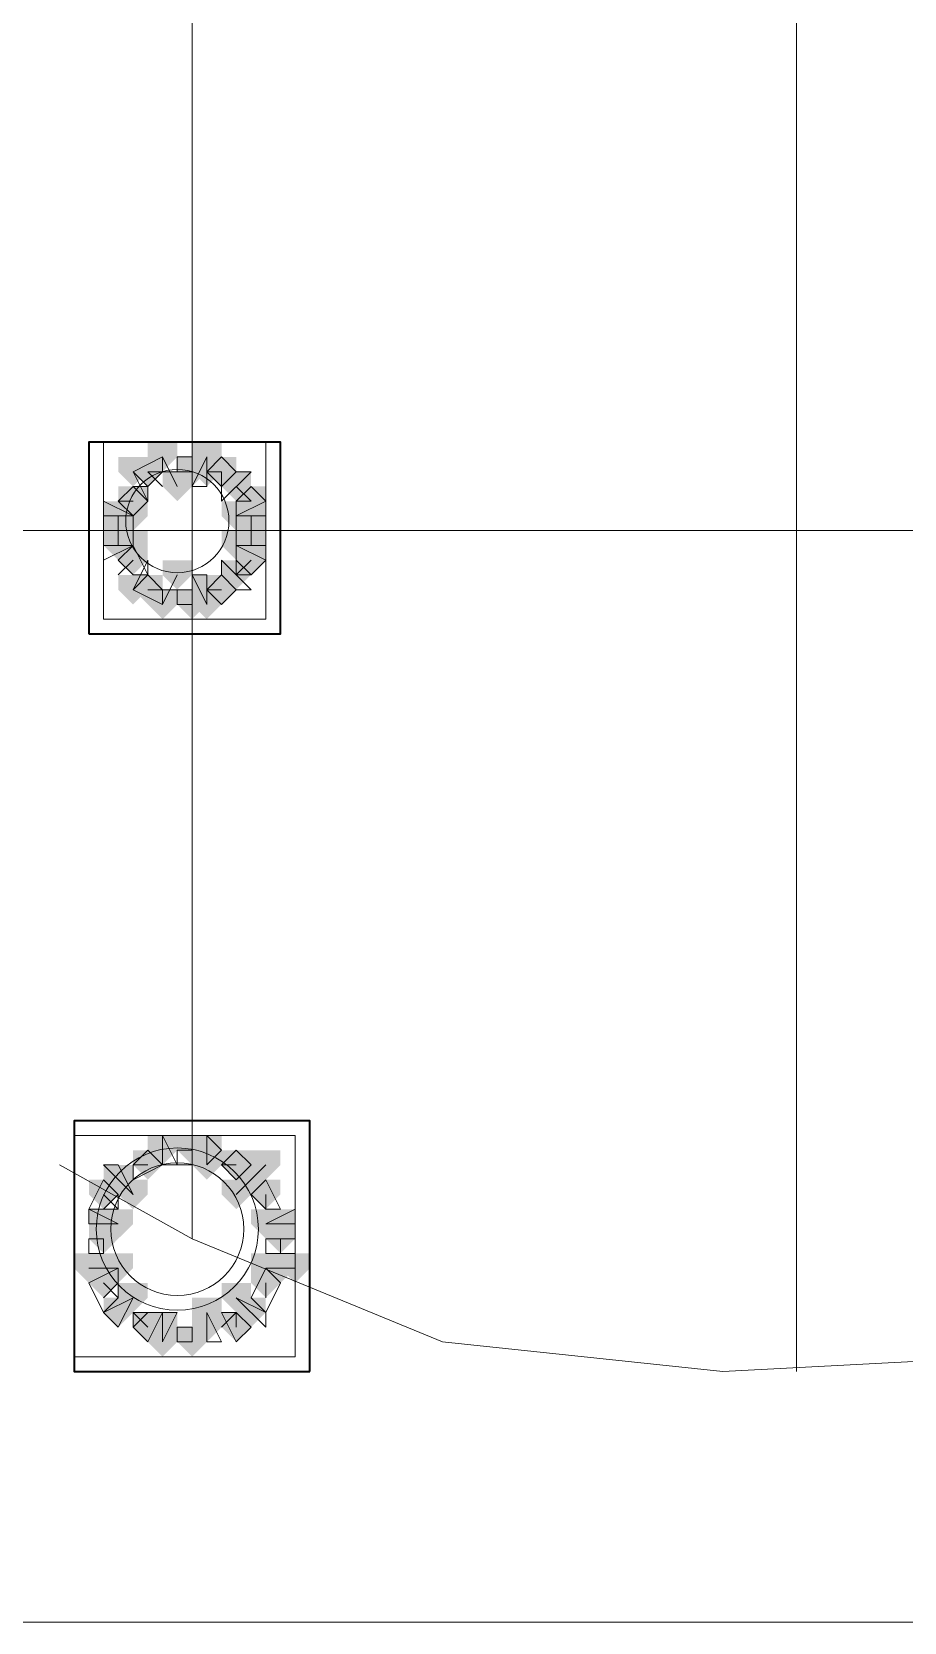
# Model space of a CAD drawing. Header units: millimetres. Extents: x 2315 to 4619, y 1334 to 1897.
# Drawn here: x 3874.88 to 3878.5, y 1534.67 to 1541.26 of the extents above; entities that cross this region are included whole.
import ezdxf

# ---------------------------------------------------------------- set-up
doc = ezdxf.new("R2010")
doc.units = ezdxf.units.MM
doc.linetypes.add('PDF_IMPORT', pattern=[1, 0.8, -0.2])
for name, color, linetype, true_color in [('PDF_10', 7, 'Continuous', 0x00b85c), ('PDF_AXIS', 7, 'Continuous', 0x00b85c), ('PDF_柱构件', 7, 'Continuous', 0x00b85c), ('PDF_转运站初步方案', 7, 'Continuous', 0x00b85c)]:
    doc.layers.add(name, color=color, linetype=linetype, true_color=true_color)
doc.layers.add('PDF_中心线层', color=1, linetype='Continuous')
doc.layers.add('PDF_粗实线层', color=7, linetype='Continuous')

msp = doc.modelspace()

# ---------------------------------------------------------------- hatches: boundary and pattern name
at = {"layer": 'PDF_10', "transparency": 33554559}
for points in [[(3875.3625, 1539.4974), (3875.3014, 1539.4974), (3875.3014, 1539.4363), (3875.3625, 1539.3752), (3875.4236, 1539.4363), (3875.4236, 1539.4974)], [(3875.3625, 1539.4974), (3875.3014, 1539.4974), (3875.3014, 1539.4363), (3875.3625, 1539.3752), (3875.4236, 1539.4363), (3875.4236, 1539.4974)], [(3875.5457, 1539.4974), (3875.4846, 1539.4974), (3875.4846, 1539.4363), (3875.5457, 1539.3752), (3875.6068, 1539.4363), (3875.6068, 1539.4974)], [(3875.5457, 1539.4974), (3875.4846, 1539.4974), (3875.4846, 1539.4363), (3875.5457, 1539.3752), (3875.6068, 1539.4363), (3875.6068, 1539.4974)], [(3875.6679, 1539.4974), (3875.6068, 1539.4974), (3875.6068, 1539.4363), (3875.6679, 1539.3752), (3875.729, 1539.4363), (3875.729, 1539.4974)], [(3875.6679, 1539.4974), (3875.6068, 1539.4974), (3875.6068, 1539.4363), (3875.6679, 1539.3752), (3875.729, 1539.4363), (3875.729, 1539.4974)], [(3875.3014, 1539.3752), (3875.2403, 1539.3752), (3875.2403, 1539.3141), (3875.3014, 1539.253), (3875.3625, 1539.3141), (3875.3625, 1539.3752)], [(3875.3014, 1539.3752), (3875.2403, 1539.3752), (3875.2403, 1539.3141), (3875.3014, 1539.253), (3875.3625, 1539.3141), (3875.3625, 1539.3752)], [(3875.7901, 1539.3752), (3875.729, 1539.3752), (3875.729, 1539.3141), (3875.7901, 1539.253), (3875.8511, 1539.3141), (3875.8511, 1539.3752)], [(3875.7901, 1539.3752), (3875.729, 1539.3752), (3875.729, 1539.3141), (3875.7901, 1539.253), (3875.8511, 1539.3141), (3875.8511, 1539.3752)], [(3875.2403, 1539.253), (3875.1792, 1539.253), (3875.1792, 1539.192), (3875.2403, 1539.1309), (3875.3014, 1539.192), (3875.3014, 1539.253)], [(3875.2403, 1539.253), (3875.1792, 1539.253), (3875.1792, 1539.192), (3875.2403, 1539.1309), (3875.3014, 1539.192), (3875.3014, 1539.253)], [(3875.7901, 1539.253), (3875.729, 1539.253), (3875.729, 1539.192), (3875.7901, 1539.1309), (3875.8511, 1539.192), (3875.8511, 1539.253)], [(3875.7901, 1539.253), (3875.729, 1539.253), (3875.729, 1539.192), (3875.7901, 1539.1309), (3875.8511, 1539.192), (3875.8511, 1539.253)], [(3875.3014, 1539.1309), (3875.2403, 1539.1309), (3875.2403, 1539.0698), (3875.3014, 1539.0087), (3875.3625, 1539.0698), (3875.3625, 1539.1309)], [(3875.3014, 1539.1309), (3875.2403, 1539.1309), (3875.2403, 1539.0698), (3875.3014, 1539.0087), (3875.3625, 1539.0698), (3875.3625, 1539.1309)], [(3875.7901, 1539.1309), (3875.729, 1539.1309), (3875.729, 1539.0698), (3875.7901, 1539.0087), (3875.8511, 1539.0698), (3875.8511, 1539.1309)], [(3875.7901, 1539.1309), (3875.729, 1539.1309), (3875.729, 1539.0698), (3875.7901, 1539.0087), (3875.8511, 1539.0698), (3875.8511, 1539.1309)], [(3875.3625, 1539.0087), (3875.3014, 1539.0087), (3875.3014, 1538.9476), (3875.3625, 1538.8866), (3875.4236, 1538.9476), (3875.4236, 1539.0087)], [(3875.3625, 1539.0087), (3875.3014, 1539.0087), (3875.3014, 1538.9476), (3875.3625, 1538.8866), (3875.4236, 1538.9476), (3875.4236, 1539.0087)], [(3875.6679, 1539.0087), (3875.6068, 1539.0087), (3875.6068, 1538.9476), (3875.6679, 1538.8866), (3875.729, 1538.9476), (3875.729, 1539.0087)], [(3875.6679, 1539.0087), (3875.6068, 1539.0087), (3875.6068, 1538.9476), (3875.6679, 1538.8866), (3875.729, 1538.9476), (3875.729, 1539.0087)], [(3875.6679, 1539.0087), (3875.6068, 1539.0087), (3875.6068, 1538.9476), (3875.6679, 1538.8866), (3875.729, 1538.9476), (3875.729, 1539.0087)], [(3875.5457, 1538.9476), (3875.4846, 1538.9476), (3875.4846, 1538.8866), (3875.5457, 1538.8255), (3875.6068, 1538.8866), (3875.6068, 1538.9476)], [(3875.5457, 1538.9476), (3875.4846, 1538.9476), (3875.4846, 1538.8866), (3875.5457, 1538.8255), (3875.6068, 1538.8866), (3875.6068, 1538.9476)], [(3875.5457, 1536.6876), (3875.4846, 1536.6876), (3875.4846, 1536.6265), (3875.5457, 1536.5655), (3875.6068, 1536.6265), (3875.6068, 1536.6876)], [(3875.5457, 1536.6876), (3875.4846, 1536.6876), (3875.4846, 1536.6265), (3875.5457, 1536.5655), (3875.6068, 1536.6265), (3875.6068, 1536.6876)], [(3875.3625, 1536.6265), (3875.3014, 1536.6265), (3875.3014, 1536.5655), (3875.3625, 1536.5044), (3875.4236, 1536.5655), (3875.4236, 1536.6265)], [(3875.3625, 1536.6265), (3875.3014, 1536.6265), (3875.3014, 1536.5655), (3875.3625, 1536.5044), (3875.4236, 1536.5655), (3875.4236, 1536.6265)], [(3875.729, 1536.6265), (3875.6679, 1536.6265), (3875.6679, 1536.5655), (3875.729, 1536.5044), (3875.7901, 1536.5655), (3875.7901, 1536.6265)], [(3875.729, 1536.6265), (3875.6679, 1536.6265), (3875.6679, 1536.5655), (3875.729, 1536.5044), (3875.7901, 1536.5655), (3875.7901, 1536.6265)], [(3875.729, 1536.6265), (3875.6679, 1536.6265), (3875.6679, 1536.5655), (3875.729, 1536.5044), (3875.7901, 1536.5655), (3875.7901, 1536.6265)], [(3875.1792, 1536.5044), (3875.1182, 1536.5044), (3875.1182, 1536.4433), (3875.1792, 1536.3822), (3875.2403, 1536.4433), (3875.2403, 1536.5044)], [(3875.1792, 1536.5044), (3875.1182, 1536.5044), (3875.1182, 1536.4433), (3875.1792, 1536.3822), (3875.2403, 1536.4433), (3875.2403, 1536.5044)], [(3875.8511, 1536.5044), (3875.7901, 1536.5044), (3875.7901, 1536.4433), (3875.8511, 1536.3822), (3875.9122, 1536.4433), (3875.9122, 1536.5044)], [(3875.8511, 1536.5044), (3875.7901, 1536.5044), (3875.7901, 1536.4433), (3875.8511, 1536.3822), (3875.9122, 1536.4433), (3875.9122, 1536.5044)], [(3875.1792, 1536.3211), (3875.1182, 1536.3211), (3875.1182, 1536.2601), (3875.1792, 1536.199), (3875.2403, 1536.2601), (3875.2403, 1536.3211)], [(3875.1792, 1536.3211), (3875.1182, 1536.3211), (3875.1182, 1536.2601), (3875.1792, 1536.199), (3875.2403, 1536.2601), (3875.2403, 1536.3211)], [(3875.9122, 1536.3211), (3875.8511, 1536.3211), (3875.8511, 1536.2601), (3875.9122, 1536.199), (3875.9733, 1536.2601), (3875.9733, 1536.3211)], [(3875.9122, 1536.3211), (3875.8511, 1536.3211), (3875.8511, 1536.2601), (3875.9122, 1536.199), (3875.9733, 1536.2601), (3875.9733, 1536.3211)], [(3875.1792, 1536.1379), (3875.1182, 1536.1379), (3875.1182, 1536.0768), (3875.1792, 1536.0157), (3875.2403, 1536.0768), (3875.2403, 1536.1379)], [(3875.1792, 1536.1379), (3875.1182, 1536.1379), (3875.1182, 1536.0768), (3875.1792, 1536.0157), (3875.2403, 1536.0768), (3875.2403, 1536.1379)], [(3875.8511, 1536.1379), (3875.7901, 1536.1379), (3875.7901, 1536.0768), (3875.8511, 1536.0157), (3875.9122, 1536.0768), (3875.9122, 1536.1379)], [(3875.8511, 1536.1379), (3875.7901, 1536.1379), (3875.7901, 1536.0768), (3875.8511, 1536.0157), (3875.9122, 1536.0768), (3875.9122, 1536.1379)], [(3875.3625, 1535.9547), (3875.3014, 1535.9547), (3875.3014, 1535.8936), (3875.3625, 1535.8325), (3875.4236, 1535.8936), (3875.4236, 1535.9547)], [(3875.3625, 1535.9547), (3875.3014, 1535.9547), (3875.3014, 1535.8936), (3875.3625, 1535.8325), (3875.4236, 1535.8936), (3875.4236, 1535.9547)], [(3875.729, 1535.9547), (3875.6679, 1535.9547), (3875.6679, 1535.8936), (3875.729, 1535.8325), (3875.7901, 1535.8936), (3875.7901, 1535.9547)], [(3875.729, 1535.9547), (3875.6679, 1535.9547), (3875.6679, 1535.8936), (3875.729, 1535.8325), (3875.7901, 1535.8936), (3875.7901, 1535.9547)], [(3875.5457, 1535.8936), (3875.4846, 1535.8936), (3875.4846, 1535.8325), (3875.5457, 1535.7714), (3875.6068, 1535.8325), (3875.6068, 1535.8936)], [(3875.5457, 1535.8936), (3875.4846, 1535.8936), (3875.4846, 1535.8325), (3875.5457, 1535.7714), (3875.6068, 1535.8325), (3875.6068, 1535.8936)]]:
    msp.add_hatch(color=6, dxfattribs=at).paths.add_polyline_path(points)
at = {"layer": 'PDF_柱构件', "transparency": 33554559}
for points in [[(3875.4236, 1539.5584), (3875.3625, 1539.5584), (3875.3625, 1539.4974), (3875.4236, 1539.4363), (3875.4846, 1539.4974), (3875.4846, 1539.5584)], [(3875.6068, 1539.5584), (3875.5457, 1539.5584), (3875.5457, 1539.4974), (3875.6068, 1539.4363), (3875.6679, 1539.4974), (3875.6679, 1539.5584)], [(3875.3014, 1539.4974), (3875.2403, 1539.4974), (3875.2403, 1539.4363), (3875.3014, 1539.3752), (3875.3625, 1539.4363), (3875.3625, 1539.4974)], [(3875.4846, 1539.4363), (3875.4236, 1539.4363), (3875.4236, 1539.3752), (3875.4846, 1539.3141), (3875.5457, 1539.3752), (3875.5457, 1539.4363)], [(3875.6068, 1539.4974), (3875.5457, 1539.4974), (3875.5457, 1539.4363), (3875.6068, 1539.3752), (3875.6679, 1539.4363), (3875.6679, 1539.4974)], [(3875.729, 1539.4363), (3875.6679, 1539.4363), (3875.6679, 1539.3752), (3875.729, 1539.3141), (3875.7901, 1539.3752), (3875.7901, 1539.4363)], [(3875.2403, 1539.3141), (3875.1792, 1539.3141), (3875.1792, 1539.253), (3875.2403, 1539.192), (3875.3014, 1539.253), (3875.3014, 1539.3141)], [(3875.3014, 1539.3141), (3875.2403, 1539.3141), (3875.2403, 1539.253), (3875.3014, 1539.192), (3875.3625, 1539.253), (3875.3625, 1539.3141)], [(3875.729, 1539.3141), (3875.6679, 1539.3141), (3875.6679, 1539.253), (3875.729, 1539.192), (3875.7901, 1539.253), (3875.7901, 1539.3141)], [(3875.7901, 1539.3141), (3875.729, 1539.3141), (3875.729, 1539.253), (3875.7901, 1539.192), (3875.8511, 1539.253), (3875.8511, 1539.3141)], [(3875.2403, 1539.192), (3875.1792, 1539.192), (3875.1792, 1539.1309), (3875.2403, 1539.0698), (3875.3014, 1539.1309), (3875.3014, 1539.192)], [(3875.3014, 1539.192), (3875.2403, 1539.192), (3875.2403, 1539.1309), (3875.3014, 1539.0698), (3875.3625, 1539.1309), (3875.3625, 1539.192)], [(3875.729, 1539.192), (3875.6679, 1539.192), (3875.6679, 1539.1309), (3875.729, 1539.0698), (3875.7901, 1539.1309), (3875.7901, 1539.192)], [(3875.7901, 1539.192), (3875.729, 1539.192), (3875.729, 1539.1309), (3875.7901, 1539.0698), (3875.8511, 1539.1309), (3875.8511, 1539.192)], [(3875.4846, 1539.0698), (3875.4236, 1539.0698), (3875.4236, 1539.0087), (3875.4846, 1538.9476), (3875.5457, 1539.0087), (3875.5457, 1539.0698)], [(3875.729, 1539.0698), (3875.6679, 1539.0698), (3875.6679, 1539.0087), (3875.729, 1538.9476), (3875.7901, 1539.0087), (3875.7901, 1539.0698)], [(3875.3014, 1539.0087), (3875.2403, 1539.0087), (3875.2403, 1538.9476), (3875.3014, 1538.8866), (3875.3625, 1538.9476), (3875.3625, 1539.0087)], [(3875.6068, 1539.0087), (3875.5457, 1539.0087), (3875.5457, 1538.9476), (3875.6068, 1538.8866), (3875.6679, 1538.9476), (3875.6679, 1539.0087)], [(3875.4236, 1538.9476), (3875.3625, 1538.9476), (3875.3625, 1538.8866), (3875.4236, 1538.8255), (3875.4846, 1538.8866), (3875.4846, 1538.9476)], [(3875.6068, 1538.9476), (3875.5457, 1538.9476), (3875.5457, 1538.8866), (3875.6068, 1538.8255), (3875.6679, 1538.8866), (3875.6679, 1538.9476)], [(3875.4236, 1536.6876), (3875.3625, 1536.6876), (3875.3625, 1536.6265), (3875.4236, 1536.5655), (3875.4846, 1536.6265), (3875.4846, 1536.6876)], [(3875.6068, 1536.6876), (3875.5457, 1536.6876), (3875.5457, 1536.6265), (3875.6068, 1536.5655), (3875.6679, 1536.6265), (3875.6679, 1536.6876)], [(3875.6068, 1536.6265), (3875.5457, 1536.6265), (3875.5457, 1536.5655), (3875.6068, 1536.5044), (3875.6679, 1536.5655), (3875.6679, 1536.6265)], [(3875.8511, 1536.6265), (3875.7901, 1536.6265), (3875.7901, 1536.5655), (3875.8511, 1536.5044), (3875.9122, 1536.5655), (3875.9122, 1536.6265)], [(3875.2403, 1536.5655), (3875.1792, 1536.5655), (3875.1792, 1536.5044), (3875.2403, 1536.4433), (3875.3014, 1536.5044), (3875.3014, 1536.5655)], [(3875.7901, 1536.5655), (3875.729, 1536.5655), (3875.729, 1536.5044), (3875.7901, 1536.4433), (3875.8511, 1536.5044), (3875.8511, 1536.5655)], [(3875.3014, 1536.5044), (3875.2403, 1536.5044), (3875.2403, 1536.4433), (3875.3014, 1536.3822), (3875.3625, 1536.4433), (3875.3625, 1536.5044)], [(3875.729, 1536.5044), (3875.6679, 1536.5044), (3875.6679, 1536.4433), (3875.729, 1536.3822), (3875.7901, 1536.4433), (3875.7901, 1536.5044)], [(3875.1792, 1536.3822), (3875.1182, 1536.3822), (3875.1182, 1536.3211), (3875.1792, 1536.2601), (3875.2403, 1536.3211), (3875.2403, 1536.3822)], [(3875.2403, 1536.3822), (3875.1792, 1536.3822), (3875.1792, 1536.3211), (3875.2403, 1536.2601), (3875.3014, 1536.3211), (3875.3014, 1536.3822)], [(3875.8511, 1536.3822), (3875.7901, 1536.3822), (3875.7901, 1536.3211), (3875.8511, 1536.2601), (3875.9122, 1536.3211), (3875.9122, 1536.3822)], [(3875.9122, 1536.3822), (3875.8511, 1536.3822), (3875.8511, 1536.3211), (3875.9122, 1536.2601), (3875.9733, 1536.3211), (3875.9733, 1536.3822)], [(3875.1182, 1536.199), (3875.0571, 1536.199), (3875.0571, 1536.1379), (3875.1182, 1536.0768), (3875.1792, 1536.1379), (3875.1792, 1536.199)], [(3875.1792, 1536.199), (3875.1182, 1536.199), (3875.1182, 1536.1379), (3875.1792, 1536.0768), (3875.2403, 1536.1379), (3875.2403, 1536.199)], [(3875.2403, 1536.199), (3875.1792, 1536.199), (3875.1792, 1536.1379), (3875.2403, 1536.0768), (3875.3014, 1536.1379), (3875.3014, 1536.199)], [(3875.8511, 1536.199), (3875.7901, 1536.199), (3875.7901, 1536.1379), (3875.8511, 1536.0768), (3875.9122, 1536.1379), (3875.9122, 1536.199)], [(3875.9122, 1536.199), (3875.8511, 1536.199), (3875.8511, 1536.1379), (3875.9122, 1536.0768), (3875.9733, 1536.1379), (3875.9733, 1536.199)], [(3875.9733, 1536.199), (3875.9122, 1536.199), (3875.9122, 1536.1379), (3875.9733, 1536.0768), (3876.0344, 1536.1379), (3876.0344, 1536.199)], [(3875.3014, 1536.0768), (3875.2403, 1536.0768), (3875.2403, 1536.0157), (3875.3014, 1535.9547), (3875.3625, 1536.0157), (3875.3625, 1536.0768)], [(3875.729, 1536.0768), (3875.6679, 1536.0768), (3875.6679, 1536.0157), (3875.729, 1535.9547), (3875.7901, 1536.0157), (3875.7901, 1536.0768)], [(3875.2403, 1536.0157), (3875.1792, 1536.0157), (3875.1792, 1535.9547), (3875.2403, 1535.8936), (3875.3014, 1535.9547), (3875.3014, 1536.0157)], [(3875.6068, 1536.0157), (3875.5457, 1536.0157), (3875.5457, 1535.9547), (3875.6068, 1535.8936), (3875.6679, 1535.9547), (3875.6679, 1536.0157)], [(3875.7901, 1536.0157), (3875.729, 1536.0157), (3875.729, 1535.9547), (3875.7901, 1535.8936), (3875.8511, 1535.9547), (3875.8511, 1536.0157)], [(3875.4236, 1535.9547), (3875.3625, 1535.9547), (3875.3625, 1535.8936), (3875.4236, 1535.8325), (3875.4846, 1535.8936), (3875.4846, 1535.9547)], [(3875.6068, 1535.9547), (3875.5457, 1535.9547), (3875.5457, 1535.8936), (3875.6068, 1535.8325), (3875.6679, 1535.8936), (3875.6679, 1535.9547)], [(3875.4236, 1535.8936), (3875.3625, 1535.8936), (3875.3625, 1535.8325), (3875.4236, 1535.7714), (3875.4846, 1535.8325), (3875.4846, 1535.8936)]]:
    msp.add_hatch(color=6, dxfattribs=at).paths.add_polyline_path(points)
at = {"layer": 'PDF_转运站初步方案', "transparency": 33554559}
for points in [[(3875.3625, 1539.4974), (3875.3014, 1539.4974), (3875.3014, 1539.4363), (3875.3625, 1539.3752), (3875.4236, 1539.4363), (3875.4236, 1539.4974)], [(3875.3625, 1539.4974), (3875.3014, 1539.4974), (3875.3014, 1539.4363), (3875.3625, 1539.3752), (3875.4236, 1539.4363), (3875.4236, 1539.4974)], [(3875.5457, 1539.4974), (3875.4846, 1539.4974), (3875.4846, 1539.4363), (3875.5457, 1539.3752), (3875.6068, 1539.4363), (3875.6068, 1539.4974)], [(3875.5457, 1539.4974), (3875.4846, 1539.4974), (3875.4846, 1539.4363), (3875.5457, 1539.3752), (3875.6068, 1539.4363), (3875.6068, 1539.4974)], [(3875.6679, 1539.4974), (3875.6068, 1539.4974), (3875.6068, 1539.4363), (3875.6679, 1539.3752), (3875.729, 1539.4363), (3875.729, 1539.4974)], [(3875.6679, 1539.4974), (3875.6068, 1539.4974), (3875.6068, 1539.4363), (3875.6679, 1539.3752), (3875.729, 1539.4363), (3875.729, 1539.4974)], [(3875.3014, 1539.3752), (3875.2403, 1539.3752), (3875.2403, 1539.3141), (3875.3014, 1539.253), (3875.3625, 1539.3141), (3875.3625, 1539.3752)], [(3875.3014, 1539.3752), (3875.2403, 1539.3752), (3875.2403, 1539.3141), (3875.3014, 1539.253), (3875.3625, 1539.3141), (3875.3625, 1539.3752)], [(3875.7901, 1539.3752), (3875.729, 1539.3752), (3875.729, 1539.3141), (3875.7901, 1539.253), (3875.8511, 1539.3141), (3875.8511, 1539.3752)], [(3875.7901, 1539.3752), (3875.729, 1539.3752), (3875.729, 1539.3141), (3875.7901, 1539.253), (3875.8511, 1539.3141), (3875.8511, 1539.3752)], [(3875.2403, 1539.253), (3875.1792, 1539.253), (3875.1792, 1539.192), (3875.2403, 1539.1309), (3875.3014, 1539.192), (3875.3014, 1539.253)], [(3875.2403, 1539.253), (3875.1792, 1539.253), (3875.1792, 1539.192), (3875.2403, 1539.1309), (3875.3014, 1539.192), (3875.3014, 1539.253)], [(3875.7901, 1539.253), (3875.729, 1539.253), (3875.729, 1539.192), (3875.7901, 1539.1309), (3875.8511, 1539.192), (3875.8511, 1539.253)], [(3875.7901, 1539.253), (3875.729, 1539.253), (3875.729, 1539.192), (3875.7901, 1539.1309), (3875.8511, 1539.192), (3875.8511, 1539.253)], [(3875.3014, 1539.1309), (3875.2403, 1539.1309), (3875.2403, 1539.0698), (3875.3014, 1539.0087), (3875.3625, 1539.0698), (3875.3625, 1539.1309)], [(3875.3014, 1539.1309), (3875.2403, 1539.1309), (3875.2403, 1539.0698), (3875.3014, 1539.0087), (3875.3625, 1539.0698), (3875.3625, 1539.1309)], [(3875.7901, 1539.1309), (3875.729, 1539.1309), (3875.729, 1539.0698), (3875.7901, 1539.0087), (3875.8511, 1539.0698), (3875.8511, 1539.1309)], [(3875.7901, 1539.1309), (3875.729, 1539.1309), (3875.729, 1539.0698), (3875.7901, 1539.0087), (3875.8511, 1539.0698), (3875.8511, 1539.1309)], [(3875.3625, 1539.0087), (3875.3014, 1539.0087), (3875.3014, 1538.9476), (3875.3625, 1538.8866), (3875.4236, 1538.9476), (3875.4236, 1539.0087)], [(3875.3625, 1539.0087), (3875.3014, 1539.0087), (3875.3014, 1538.9476), (3875.3625, 1538.8866), (3875.4236, 1538.9476), (3875.4236, 1539.0087)], [(3875.6679, 1539.0087), (3875.6068, 1539.0087), (3875.6068, 1538.9476), (3875.6679, 1538.8866), (3875.729, 1538.9476), (3875.729, 1539.0087)], [(3875.6679, 1539.0087), (3875.6068, 1539.0087), (3875.6068, 1538.9476), (3875.6679, 1538.8866), (3875.729, 1538.9476), (3875.729, 1539.0087)], [(3875.5457, 1538.9476), (3875.4846, 1538.9476), (3875.4846, 1538.8866), (3875.5457, 1538.8255), (3875.6068, 1538.8866), (3875.6068, 1538.9476)], [(3875.5457, 1538.9476), (3875.4846, 1538.9476), (3875.4846, 1538.8866), (3875.5457, 1538.8255), (3875.6068, 1538.8866), (3875.6068, 1538.9476)], [(3875.5457, 1536.6876), (3875.4846, 1536.6876), (3875.4846, 1536.6265), (3875.5457, 1536.5655), (3875.6068, 1536.6265), (3875.6068, 1536.6876)], [(3875.5457, 1536.6876), (3875.4846, 1536.6876), (3875.4846, 1536.6265), (3875.5457, 1536.5655), (3875.6068, 1536.6265), (3875.6068, 1536.6876)], [(3875.3625, 1536.6265), (3875.3014, 1536.6265), (3875.3014, 1536.5655), (3875.3625, 1536.5044), (3875.4236, 1536.5655), (3875.4236, 1536.6265)], [(3875.3625, 1536.6265), (3875.3014, 1536.6265), (3875.3014, 1536.5655), (3875.3625, 1536.5044), (3875.4236, 1536.5655), (3875.4236, 1536.6265)], [(3875.729, 1536.6265), (3875.6679, 1536.6265), (3875.6679, 1536.5655), (3875.729, 1536.5044), (3875.7901, 1536.5655), (3875.7901, 1536.6265)], [(3875.729, 1536.6265), (3875.6679, 1536.6265), (3875.6679, 1536.5655), (3875.729, 1536.5044), (3875.7901, 1536.5655), (3875.7901, 1536.6265)], [(3875.1792, 1536.5044), (3875.1182, 1536.5044), (3875.1182, 1536.4433), (3875.1792, 1536.3822), (3875.2403, 1536.4433), (3875.2403, 1536.5044)], [(3875.1792, 1536.5044), (3875.1182, 1536.5044), (3875.1182, 1536.4433), (3875.1792, 1536.3822), (3875.2403, 1536.4433), (3875.2403, 1536.5044)], [(3875.8511, 1536.5044), (3875.7901, 1536.5044), (3875.7901, 1536.4433), (3875.8511, 1536.3822), (3875.9122, 1536.4433), (3875.9122, 1536.5044)], [(3875.8511, 1536.5044), (3875.7901, 1536.5044), (3875.7901, 1536.4433), (3875.8511, 1536.3822), (3875.9122, 1536.4433), (3875.9122, 1536.5044)], [(3875.1792, 1536.3211), (3875.1182, 1536.3211), (3875.1182, 1536.2601), (3875.1792, 1536.199), (3875.2403, 1536.2601), (3875.2403, 1536.3211)], [(3875.1792, 1536.3211), (3875.1182, 1536.3211), (3875.1182, 1536.2601), (3875.1792, 1536.199), (3875.2403, 1536.2601), (3875.2403, 1536.3211)], [(3875.9122, 1536.3211), (3875.8511, 1536.3211), (3875.8511, 1536.2601), (3875.9122, 1536.199), (3875.9733, 1536.2601), (3875.9733, 1536.3211)], [(3875.9122, 1536.3211), (3875.8511, 1536.3211), (3875.8511, 1536.2601), (3875.9122, 1536.199), (3875.9733, 1536.2601), (3875.9733, 1536.3211)], [(3875.1792, 1536.1379), (3875.1182, 1536.1379), (3875.1182, 1536.0768), (3875.1792, 1536.0157), (3875.2403, 1536.0768), (3875.2403, 1536.1379)], [(3875.1792, 1536.1379), (3875.1182, 1536.1379), (3875.1182, 1536.0768), (3875.1792, 1536.0157), (3875.2403, 1536.0768), (3875.2403, 1536.1379)], [(3875.8511, 1536.1379), (3875.7901, 1536.1379), (3875.7901, 1536.0768), (3875.8511, 1536.0157), (3875.9122, 1536.0768), (3875.9122, 1536.1379)], [(3875.8511, 1536.1379), (3875.7901, 1536.1379), (3875.7901, 1536.0768), (3875.8511, 1536.0157), (3875.9122, 1536.0768), (3875.9122, 1536.1379)], [(3875.3625, 1535.9547), (3875.3014, 1535.9547), (3875.3014, 1535.8936), (3875.3625, 1535.8325), (3875.4236, 1535.8936), (3875.4236, 1535.9547)], [(3875.3625, 1535.9547), (3875.3014, 1535.9547), (3875.3014, 1535.8936), (3875.3625, 1535.8325), (3875.4236, 1535.8936), (3875.4236, 1535.9547)], [(3875.729, 1535.9547), (3875.6679, 1535.9547), (3875.6679, 1535.8936), (3875.729, 1535.8325), (3875.7901, 1535.8936), (3875.7901, 1535.9547)], [(3875.729, 1535.9547), (3875.6679, 1535.9547), (3875.6679, 1535.8936), (3875.729, 1535.8325), (3875.7901, 1535.8936), (3875.7901, 1535.9547)], [(3875.5457, 1535.8936), (3875.4846, 1535.8936), (3875.4846, 1535.8325), (3875.5457, 1535.7714), (3875.6068, 1535.8325), (3875.6068, 1535.8936)], [(3875.5457, 1535.8936), (3875.4846, 1535.8936), (3875.4846, 1535.8325), (3875.5457, 1535.7714), (3875.6068, 1535.8325), (3875.6068, 1535.8936)]]:
    msp.add_hatch(color=6, dxfattribs=at).paths.add_polyline_path(points)

# ---------------------------------------------------------------- linework, layer by layer
at = {"layer": 'PDF_10', "color": 6, "lineweight": 18}
for points in [[(3875.4236, 1539.4363), (3875.3625, 1539.4363), (3875.4236, 1539.3752)], [(3875.5457, 1539.4974), (3875.5457, 1539.4363), (3875.4846, 1539.4363)], [(3875.6679, 1539.3752), (3875.6679, 1539.4363), (3875.6068, 1539.4363)], [(3875.3014, 1539.3752), (3875.2403, 1539.3141), (3875.3014, 1539.3141)], [(3875.729, 1539.3141), (3875.7901, 1539.3141), (3875.729, 1539.3752)], [(3875.2403, 1539.253), (3875.2403, 1539.1309)], [(3875.7901, 1539.1309), (3875.7901, 1539.253)], [(3875.3014, 1539.192), (3875.2403, 1539.192)], [(3875.7901, 1539.192), (3875.8511, 1539.192)], [(3875.2403, 1539.0698), (3875.3014, 1539.0087)], [(3875.3014, 1539.0698), (3875.2403, 1539.0087)], [(3875.729, 1539.0087), (3875.7901, 1539.0698)], [(3875.729, 1539.0698), (3875.7901, 1539.0087)], [(3875.3625, 1538.9476), (3875.4236, 1538.9476), (3875.3625, 1538.9476)], [(3875.4846, 1538.8866), (3875.5457, 1538.8866), (3875.5457, 1538.9476)], [(3875.6068, 1538.9476), (3875.6679, 1538.9476)], [(3875.4846, 1536.6265), (3875.5457, 1536.6265), (3875.5457, 1536.5655)], [(3875.3014, 1536.5655), (3875.3625, 1536.5655), (3875.3014, 1536.5655)], [(3875.6679, 1536.5655), (3875.729, 1536.5655)], [(3875.1792, 1536.3822), (3875.2403, 1536.4433)], [(3875.2403, 1536.3822), (3875.1792, 1536.4433)], [(3875.8511, 1536.4433), (3875.8511, 1536.3822), (3875.8511, 1536.4433)], [(3875.1792, 1536.199), (3875.1792, 1536.2601), (3875.1182, 1536.2601)], [(3875.8511, 1536.2601), (3875.9122, 1536.2601), (3875.9122, 1536.199)], [(3875.2403, 1536.0157), (3875.1792, 1536.0768)], [(3875.2403, 1536.0768), (3875.1792, 1536.0157)], [(3875.8511, 1536.0157), (3875.8511, 1536.0768), (3875.8511, 1536.0157)], [(3875.3625, 1535.8936), (3875.3014, 1535.9547)], [(3875.3625, 1535.9547), (3875.3014, 1535.8936)], [(3875.729, 1535.8936), (3875.729, 1535.9547), (3875.6679, 1535.8936)], [(3875.5457, 1535.8936), (3875.5457, 1535.8325), (3875.4846, 1535.8325)]]:
    msp.add_lwpolyline(points, dxfattribs=at)
at = {"layer": 'PDF_AXIS', "color": 6, "lineweight": 18}
for points in [[(3875.1792, 1538.8255), (3875.1792, 1539.5584), (3875.8511, 1539.5584), (3875.8511, 1538.8255)], [(3875.9733, 1535.7714), (3875.9733, 1536.6876), (3875.0571, 1536.6876), (3875.0571, 1535.7714)]]:
    msp.add_lwpolyline(points, close=True, dxfattribs=at)
at = {"layer": 'PDF_中心线层', "color": 5, "linetype": 'PDF_IMPORT', "lineweight": 18, "ltscale": 14.048656}
msp.add_lwpolyline([(3843.0506, 1534.672), (3913.0495, 1534.672), (3913.0495, 1561.6698), (3843.0506, 1561.6698), (3843.0506, 1534.672)], dxfattribs=at)
at = {"layer": 'PDF_中心线层', "color": 6, "lineweight": 18}
msp.add_lwpolyline([(3878.0501, 1535.7103), (3878.0501, 1547.6822)], close=True, dxfattribs=at)
for points in [[(3875.5457, 1547.1325), (3875.5457, 1536.2601)], [(3883.9749, 1541.6352), (3883.9749, 1541.1466), (3883.7917, 1539.986), (3883.3641, 1538.9476), (3882.7533, 1537.9703), (3881.9592, 1537.1763), (3881.043, 1536.5044), (3880.0046, 1536.0157), (3878.9052, 1535.7714), (3877.7446, 1535.7103), (3876.5841, 1535.8325), (3875.5457, 1536.2601), (3874.996, 1536.5655)], [(3883.4863, 1539.192), (3872.5528, 1539.192)]]:
    msp.add_lwpolyline(points, dxfattribs=at)
at = {"layer": 'PDF_柱构件', "color": 6, "lineweight": 18}
for points in [[(3875.4236, 1539.4363), (3875.3625, 1539.3752), (3875.3014, 1539.4363), (3875.4236, 1539.4974)], [(3875.3014, 1539.4363), (3875.3625, 1539.3752), (3875.3625, 1539.3141)], [(3875.4236, 1539.4974), (3875.4846, 1539.3752)], [(3875.5457, 1539.4363), (3875.4846, 1539.4363), (3875.4846, 1539.4974), (3875.5457, 1539.4974)], [(3875.6068, 1539.4974), (3875.6068, 1539.3752), (3875.5457, 1539.3752)], [(3875.6679, 1539.3752), (3875.6068, 1539.4363), (3875.6679, 1539.4974), (3875.729, 1539.4363)], [(3875.7901, 1539.4363), (3875.6679, 1539.3141), (3875.6679, 1539.3752), (3875.729, 1539.4363)], [(3875.3625, 1539.3141), (3875.3014, 1539.253), (3875.2403, 1539.3141), (3875.3014, 1539.3752)], [(3875.729, 1539.253), (3875.729, 1539.3141), (3875.7901, 1539.3752), (3875.8511, 1539.3141)], [(3875.1792, 1539.3141), (3875.3014, 1539.253), (3875.1792, 1539.253)], [(3875.8511, 1539.253), (3875.729, 1539.253), (3875.8511, 1539.3141)], [(3875.3014, 1539.253), (3875.3014, 1539.1309), (3875.1792, 1539.1309), (3875.1792, 1539.253)], [(3875.729, 1539.1309), (3875.729, 1539.253), (3875.8511, 1539.253), (3875.8511, 1539.1309)], [(3875.1792, 1539.1309), (3875.3014, 1539.1309), (3875.1792, 1539.0698)], [(3875.3014, 1539.1309), (3875.3625, 1539.0087), (3875.3014, 1539.0087), (3875.2403, 1539.0698)], [(3875.8511, 1539.0698), (3875.729, 1539.1309), (3875.8511, 1539.1309)], [(3875.729, 1539.0087), (3875.729, 1539.1309), (3875.8511, 1539.0698), (3875.7901, 1539.0087)], [(3875.3014, 1538.9476), (3875.3625, 1539.0698), (3875.3625, 1539.0087)], [(3875.729, 1538.9476), (3875.6679, 1539.0087), (3875.6679, 1539.0698), (3875.7901, 1538.9476)], [(3875.3625, 1539.0087), (3875.4236, 1538.9476), (3875.4236, 1538.8866), (3875.3014, 1538.9476)], [(3875.4236, 1538.8866), (3875.4846, 1539.0087)], [(3875.6068, 1538.8866), (3875.5457, 1539.0087), (3875.6068, 1539.0087)], [(3875.6068, 1538.9476), (3875.6679, 1539.0087), (3875.729, 1538.9476), (3875.6679, 1538.8866)], [(3875.4846, 1538.9476), (3875.5457, 1538.9476), (3875.5457, 1538.8866), (3875.4846, 1538.8866)], [(3875.4236, 1536.6265), (3875.4236, 1536.5655), (3875.4846, 1536.5655), (3875.4236, 1536.6876)], [(3875.6068, 1536.6876), (3875.6068, 1536.5655), (3875.6679, 1536.6265)], [(3875.3014, 1536.5044), (3875.4236, 1536.5655), (3875.3625, 1536.6265), (3875.3014, 1536.5655)], [(3875.4846, 1536.5655), (3875.5457, 1536.5655), (3875.5457, 1536.6265), (3875.4846, 1536.6265)], [(3875.6679, 1536.5655), (3875.729, 1536.5044), (3875.7901, 1536.5655), (3875.729, 1536.6265)], [(3875.1792, 1536.5655), (3875.3014, 1536.4433), (3875.2403, 1536.5655)], [(3875.8511, 1536.5655), (3875.729, 1536.4433)], [(3875.2403, 1536.3822), (3875.2403, 1536.4433), (3875.1792, 1536.5044), (3875.1182, 1536.3822)], [(3875.7901, 1536.4433), (3875.8511, 1536.3822), (3875.9122, 1536.3822), (3875.8511, 1536.5044)], [(3875.1182, 1536.3211), (3875.2403, 1536.3211), (3875.1182, 1536.3822)], [(3875.9733, 1536.3822), (3875.8511, 1536.3211), (3875.9733, 1536.3211)], [(3875.1792, 1536.199), (3875.1792, 1536.2601), (3875.1182, 1536.2601), (3875.1182, 1536.199)], [(3875.8511, 1536.2601), (3875.8511, 1536.199), (3875.9733, 1536.199), (3875.9733, 1536.2601)], [(3875.1182, 1536.1379), (3875.2403, 1536.1379)], [(3875.2403, 1536.0157), (3875.2403, 1536.1379), (3875.1182, 1536.0768), (3875.1792, 1535.9547)], [(3875.8511, 1536.1379), (3875.7901, 1536.0157), (3875.8511, 1535.9547), (3875.9122, 1536.0768)], [(3875.9733, 1536.1379), (3875.8511, 1536.1379)], [(3875.2403, 1535.8936), (3875.3014, 1536.0157), (3875.1792, 1535.9547)], [(3875.8511, 1535.9547), (3875.729, 1536.0157), (3875.8511, 1535.8936)], [(3875.4236, 1535.9547), (3875.3014, 1535.9547), (3875.3014, 1535.8936), (3875.3625, 1535.8325)], [(3875.4236, 1535.8325), (3875.4846, 1535.9547), (3875.4236, 1535.9547)], [(3875.6679, 1535.8325), (3875.6068, 1535.9547), (3875.6068, 1535.8325)], [(3875.729, 1535.9547), (3875.6679, 1535.9547), (3875.729, 1535.8325), (3875.7901, 1535.8936)], [(3875.5457, 1535.8936), (3875.4846, 1535.8936), (3875.4846, 1535.8325), (3875.5457, 1535.8325)]]:
    msp.add_lwpolyline(points, close=True, dxfattribs=at)
for points in [[(3875.4846, 1539.4363), (3875.4236, 1539.4363)], [(3875.3625, 1539.3752), (3875.3014, 1539.3752)], [(3875.3014, 1539.0087), (3875.3625, 1539.0087)], [(3875.4236, 1538.9476), (3875.4846, 1538.9476)]]:
    msp.add_lwpolyline(points, dxfattribs=at)
at = {"layer": 'PDF_粗实线层', "color": 6, "lineweight": 35}
for points in [[(3875.1182, 1538.7644), (3875.9122, 1538.7644), (3875.9122, 1539.5584), (3875.1182, 1539.5584)], [(3876.0344, 1535.7103), (3876.0344, 1536.7487), (3875.0571, 1536.7487), (3875.0571, 1535.7103)]]:
    msp.add_lwpolyline(points, close=True, dxfattribs=at)
at = {"layer": 'PDF_转运站初步方案', "color": 6, "lineweight": 18}
for centre, radius in [((3875.4848, 1539.2318), 0.2138), ((3875.4848, 1539.2318), 0.2138), ((3875.4848, 1536.2997), 0.3359), ((3875.4848, 1536.2997), 0.2749)]:
    msp.add_circle(centre, radius, dxfattribs=at)

doc.saveas('drawing.dxf')
